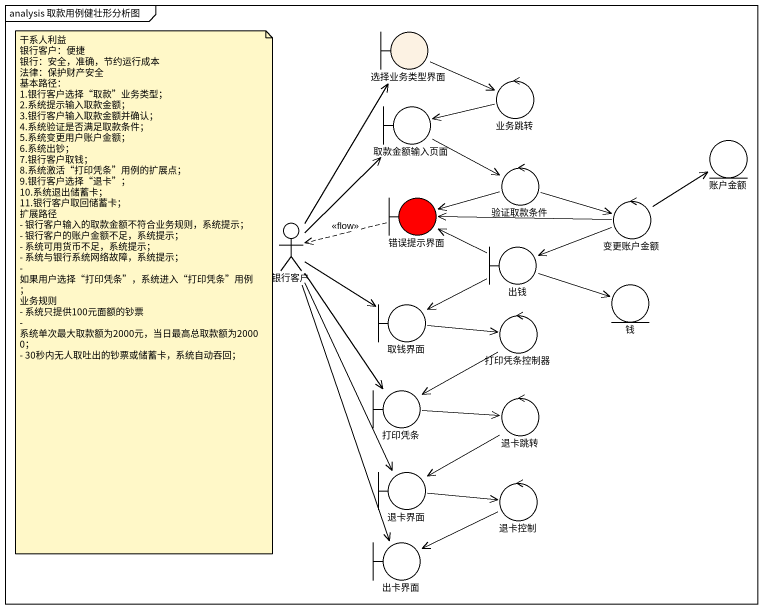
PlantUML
@startuml
mainframe analysis 取款用例健壮形分析图
boundary 选择业务类型界面 #FCF2E3
control 业务跳转
boundary 取款金额输入页面
entity 账户金额
boundary 错误提示界面 #FF0000
control 验证取款条件
control 变更账户金额
actor 银行客户
boundary 出钱
boundary 取钱界面
control 打印凭条控制器
entity 钱
boundary 打印凭条
control 退卡跳转
boundary 退卡界面
control 退卡控制
boundary 出卡界面
选择业务类型界面 -right-> 业务跳转
业务跳转 -left-> 取款金额输入页面
取款金额输入页面 -right-> 验证取款条件
错误提示界面 .left.> 银行客户 : <<flow>>
验证取款条件 -left-> 错误提示界面
验证取款条件 -right-> 变更账户金额
变更账户金额 -up-> 账户金额
变更账户金额 -left-> 错误提示界面
变更账户金额 -left-> 出钱
银行客户 -up-> 选择业务类型界面
银行客户 -up-> 取款金额输入页面
银行客户 -right-> 取钱界面
银行客户 --> 打印凭条
银行客户 --> 退卡界面
银行客户 --> 出卡界面
出钱 -left-> 错误提示界面
出钱 -left-> 取钱界面
出钱 -right-> 钱
取钱界面 -right-> 打印凭条控制器
打印凭条控制器 --> 打印凭条
打印凭条 -right-> 退卡跳转
退卡跳转 --> 退卡界面
退卡界面 -right-> 退卡控制
退卡控制 -left-> 出卡界面
note as N1
  干系人利益
  银行客户：便捷
  银行：安全，准确，节约运行成本
  法律：保护财产安全
  基本路径：
  1.银行客户选择“取款”业务类型；
  2.系统提示输入取款金额；
  3.银行客户输入取款金额并确认；
  4.系统验证是否满足取款条件；
  5.系统变更用户账户金额；
  6.系统出钞；
  7.银行客户取钱；
  8.系统激活“打印凭条”用例的扩展点；
  9.银行客户选择“退卡”；
  10.系统退出储蓄卡；
  11.银行客户取回储蓄卡；
  扩展路径
  - 银行客户输入的取款金额不符合业务规则，系统提示；
  - 银行客户的账户金额不足，系统提示；
  - 系统可用货币不足，系统提示；
  - 系统与银行系统网络故障，系统提示；
  - 如果用户选择“打印凭条”，系统进入“打印凭条”用例；
  业务规则
  - 系统只提供100元面额的钞票
  - 系统单次最大取款额为2000元，当日最高总取款额为20000；
  - 30秒内无人取吐出的钞票或储蓄卡，系统自动吞回；
end note
@enduml
